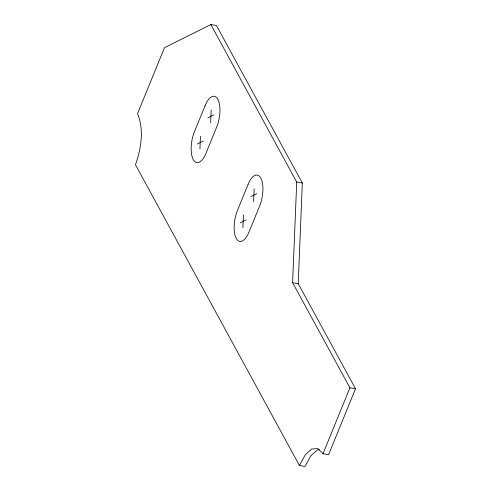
<?xml version="1.0" encoding="UTF-8"?>
<svg xmlns="http://www.w3.org/2000/svg" width="491" height="491" viewBox="0 0 491 491"><rect width="100%" height="100%" fill="white"/><g stroke="black" fill="none" stroke-linecap="round" stroke-linejoin="round"><path stroke-width="0.74" d="M199.947 148.939L200.469 136.148M210.639 122.719L211.161 109.929M242.928 227.763L243.45 214.972M253.62 201.549L254.142 188.753M210.835 24.55L216.439 25.501L302.321 183.02L298.215 283.645L355.521 388.743L328.614 454.697L323.01 453.745L349.917 387.792L292.611 282.693L296.717 182.069L210.835 24.55L164.473 47.664L137.566 113.617C144.25 130.035 141.162 148.54 135.479 164.78L299.436 465.499L305.04 466.45L310.772 455.912L317.26 449.977L319.353 449.836M299.436 465.499L305.163 454.961L311.656 449.026L317.923 448.602L323.01 453.745M207.957 117.797L213.849 114.857M197.265 144.01L203.157 141.07M250.932 196.621L256.824 193.681M240.24 222.834L246.132 219.894M296.717 182.069L302.321 183.02M292.611 282.693L298.215 283.645M349.917 387.792L355.521 388.743M205.085 105.651L194.393 131.864A20.346 8.519 -80.4 0 0 193.258 159.581A20.346 8.519 -80.4 0 0 206.03 153.217L216.721 127.003A20.346 8.519 -80.4 0 0 217.851 99.286A20.346 8.519 -80.4 0 0 205.085 105.651M248.059 184.475L237.368 210.694A20.346 8.519 -80.4 0 0 236.239 238.405A20.346 8.519 -80.4 0 0 249.005 232.04L259.696 205.827A20.346 8.519 -80.4 0 0 260.831 178.11A20.346 8.519 -80.4 0 0 248.059 184.475"/></g></svg>
